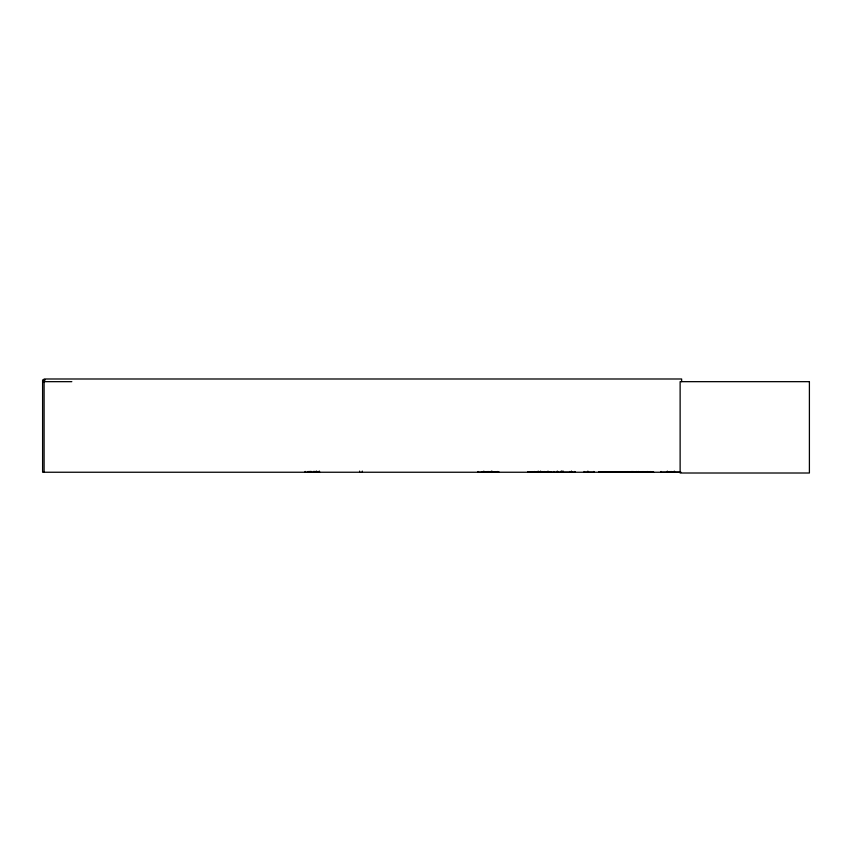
<?xml version="1.0" encoding="UTF-8"?>
<svg xmlns="http://www.w3.org/2000/svg" width="852" height="852" viewBox="0 0 852 852"><rect width="100%" height="100%" fill="white"/><g stroke="black" fill="none" stroke-linecap="round" stroke-linejoin="round"><path stroke-width="1.28" d="M660.673 472.242L680.94 472.146M477.642 472.242L498.654 472.189M561.33 472.051L561.223 471.294M489.559 472.125L489.591 471.55L489.772 472.242M599.073 472.21L599.297 471.635L632.589 471.635L632.908 472.21L632.898 471.486M599.616 472.21L653.431 471.997M600.447 472.21L599.297 471.635M628.339 471.912L628.531 472.21M629.17 471.912L629.404 472.232M598.967 472.189L653.686 472.178L631.098 472.21M632.259 472.189L632.589 471.635M650.587 471.507L650.438 472.21M650.619 471.997L651.173 471.997M652.749 472.21L653.452 471.827M631.226 471.997L631.79 472.146M632.322 472.242L631.247 471.827M633.377 472.221L634.271 472.2M650.779 472.221L651.301 472.2M642.216 472.146L642.28 471.55L642.344 472.242M661.046 472.146L661.109 471.55M532.149 472.146L532.212 471.55L532.276 472.242M541.776 472.146L541.84 471.55M627.817 472.146L627.892 471.55L627.967 472.242M636.7 472.146L636.774 471.55M45.262 379.949L42.6 379.949L42.6 472.242L680.482 472.242M42.6 381.664L71.824 381.664M481.572 471.646L498.633 471.646M527.867 471.646L550.85 471.646M481.54 471.87L498.665 471.87M527.825 471.87L550.882 471.891M527.846 472.189L554.46 472.21M575.419 472.21L571.404 472.146L571.415 471.294M594.323 472.21L584.291 472.146M574.866 472.146L574.77 471.55M647.424 472.146L647.318 471.507L647.275 472.242M638.542 472.146L638.467 471.55M593.919 472.146L593.855 471.55M633.015 472.146L632.961 471.55M631.801 471.827L631.907 471.486M681.632 381.664L681.632 378.991L44.102 378.991L44.102 472.242M674.464 471.294L674.464 472.242M674.102 471.294L674.102 472.242M671.578 471.486L671.578 472.242M670.066 471.486L670.066 472.242M667.542 471.294L667.542 472.242M667.18 471.294L667.18 472.242M661.163 471.486L661.163 472.242M638.393 471.486L638.393 472.242M636.838 471.486L636.838 472.242M593.78 471.486L593.78 472.242M588.05 471.294L588.05 472.242M587.72 471.294L587.72 472.242M584.152 471.486L584.152 472.242M574.674 471.486L574.674 472.242M571.532 471.294L571.532 472.242M571.213 471.486L571.213 472.242M569.881 471.486L569.892 472.242L556.175 472.21L556.186 471.486M563.278 471.294L563.257 472.242M563.129 471.486L563.044 472.242M562.799 471.294L562.799 472.242M562.789 471.294L562.789 472.242M561.564 471.294L561.564 472.242M561.425 471.486L561.425 472.242M561.106 471.294L561.106 472.242M557.964 471.486L557.964 472.242M557.325 471.103L557.325 472.242M553.917 471.486L553.917 472.242M548.166 471.294L548.166 472.242M547.825 471.294L547.825 472.242M544.226 471.486L544.226 472.242M541.904 471.486L541.904 472.242M540.626 471.294L540.626 472.242M540.296 471.294L540.296 472.242M538.347 471.294L538.347 472.242M538.006 471.294L538.006 472.242M534.545 471.486L534.545 472.242M497.547 471.486L497.547 472.242M492.073 471.294L492.073 472.242M491.764 471.294L491.764 472.242M491.253 471.294L491.253 472.242M488.611 471.486L488.611 472.242M487.152 471.486L487.152 472.242M484 471.294L484 472.242M483.691 471.294L483.691 472.242M478.217 471.486L478.217 472.242M362.292 471.103L362.292 472.242M359.629 471.103L359.629 472.242M319.564 471.486L319.564 472.242M319.287 471.103L319.287 472.242M318.904 471.486L318.904 472.242M316.806 471.486L316.806 472.242M316.625 471.103L316.625 472.242M316.188 471.486L316.188 472.242M315.591 471.486L315.591 472.242M315.336 471.486L315.336 472.242M314.686 471.486L314.686 472.242M314.431 471.486L314.431 472.242M314.228 471.486L314.228 472.242M313.813 471.486L313.813 472.242M313.568 471.486L313.568 472.242M313.195 471.486L313.195 472.242M311.47 471.486L311.47 472.242M311.055 471.486L311.055 472.242M310.842 471.486L310.842 472.242M310.394 471.486L310.394 472.242M310.256 471.486L310.256 472.242M309.99 471.486L309.99 472.242M309.351 471.486L309.351 472.242M309.095 471.486L309.095 472.242M308.477 471.486L308.477 472.242M307.849 471.486L307.849 472.242M305.719 471.486L305.719 472.242M305.059 471.486L305.059 472.242M602.758 471.635L602.492 472.242L602.758 471.635M603.589 471.635L603.322 472.242L603.589 471.635M809.4 381.664L680.13 381.664L680.13 473.009L809.4 473.009L809.4 381.664M643.452 472.146L643.388 471.55L643.335 472.242"/></g></svg>
